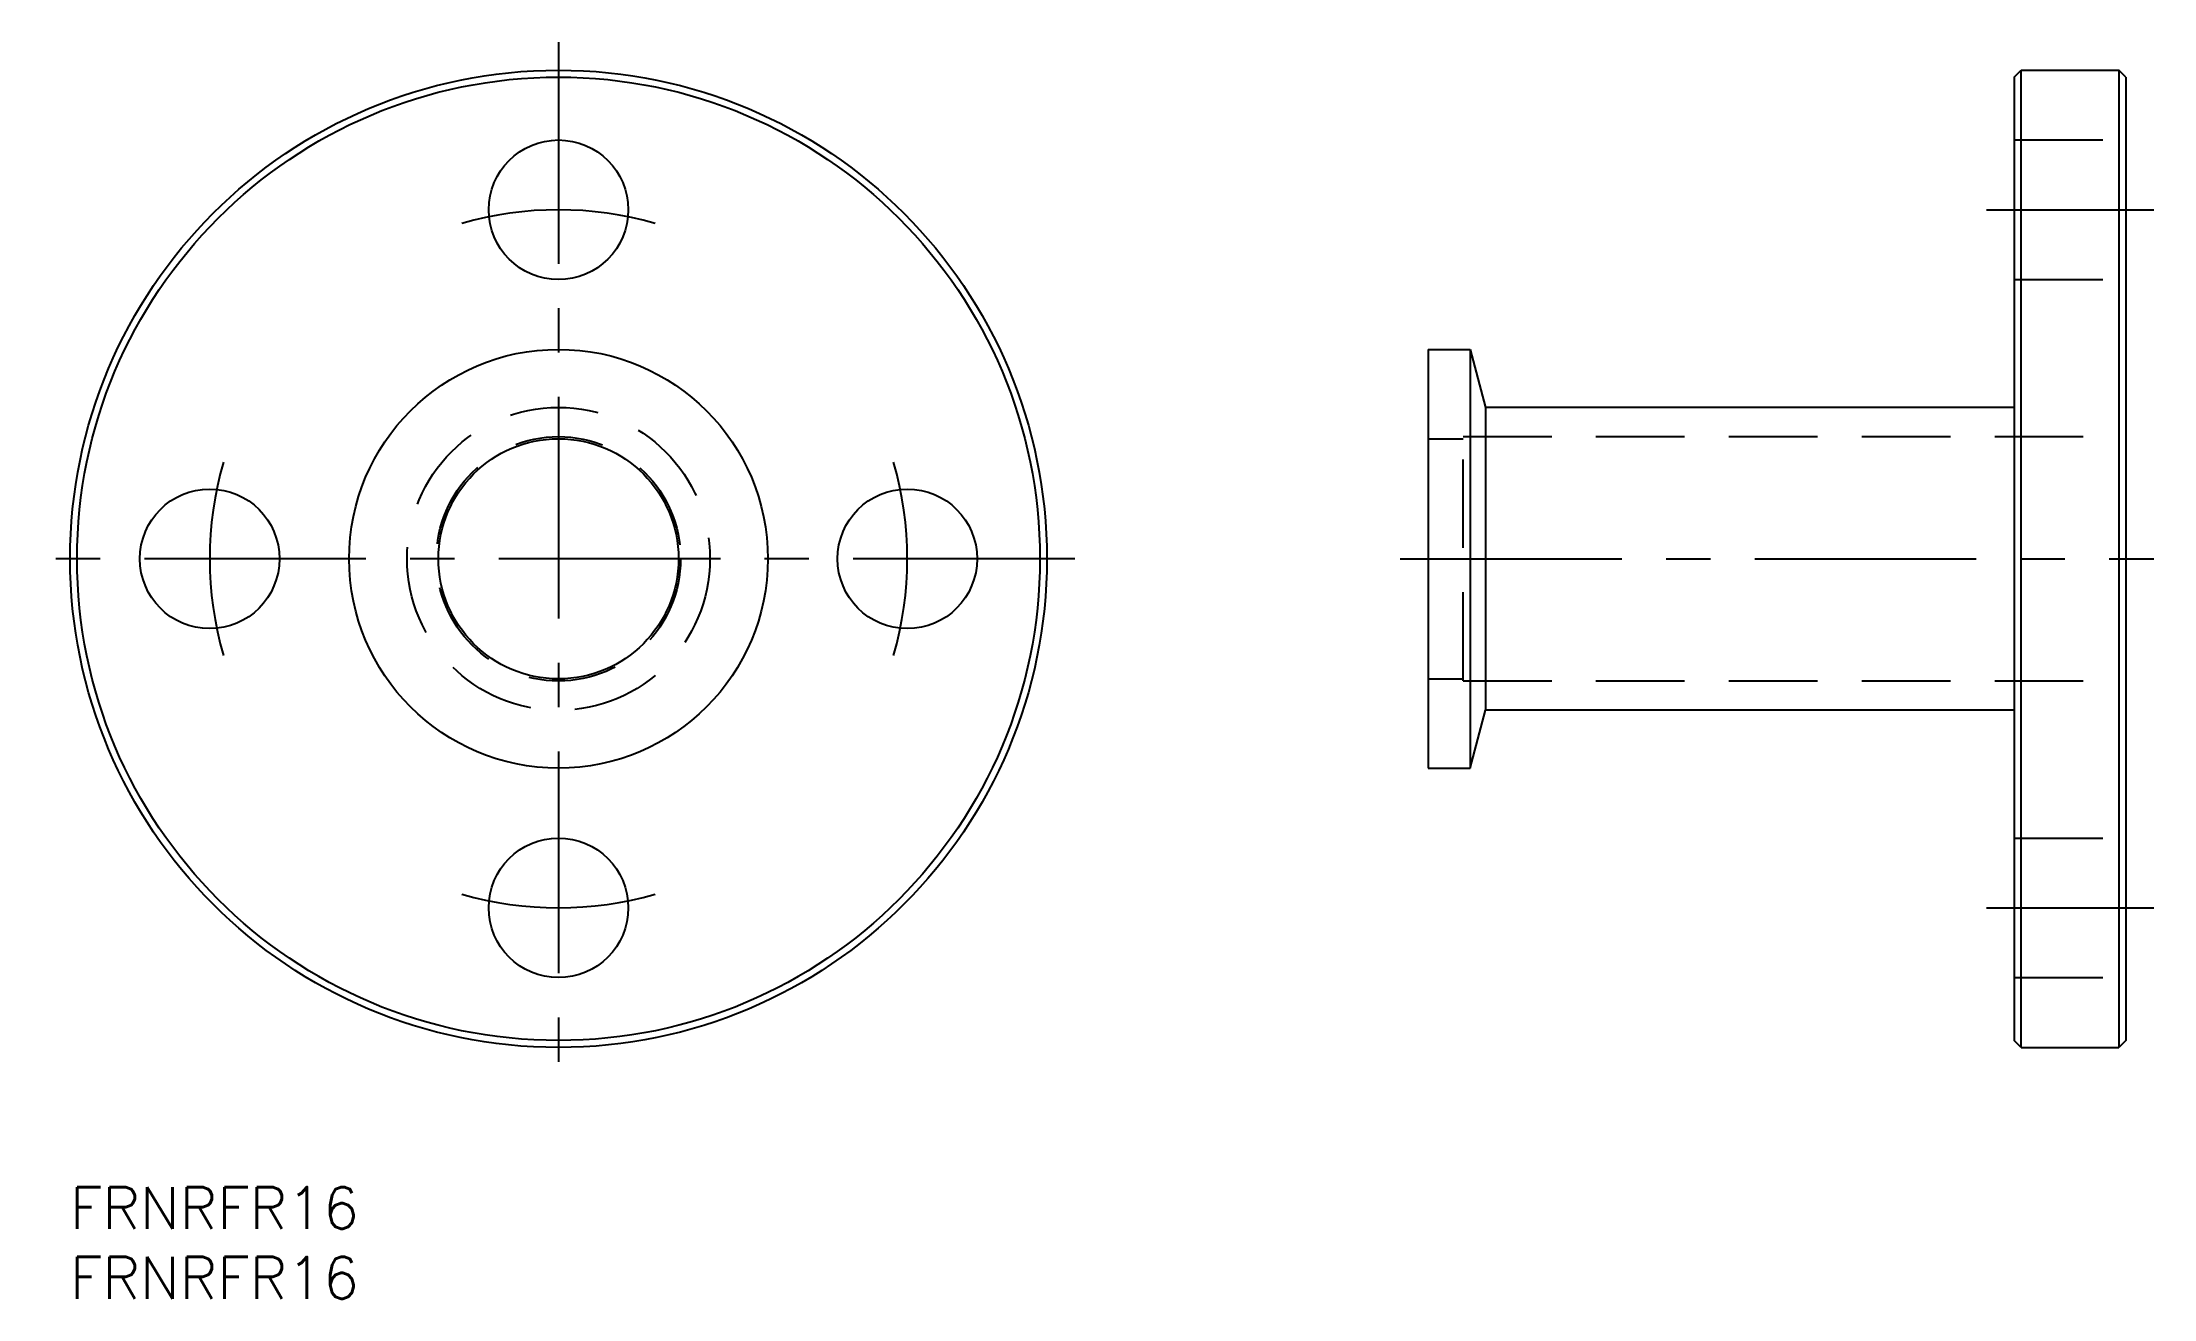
# Model space of a CAD drawing. Extents: x -2 to 149, y -8 to 82.
import ezdxf

# ---------------------------------------------------------------- set-up
doc = ezdxf.new("R2010")
doc.units = 0
doc.header["$LTSCALE"] = 0.5
doc.linetypes.add('CENTER', pattern=[50.8, 31.75, -6.35, 6.35, -6.35])
doc.linetypes.add('DASHED', pattern=[19.05, 12.7, -6.35])
for name, color, linetype in [('MSM_CENTER', 1, 'CENTER'), ('MSM_CONTINUOUS', 7, 'CONTINUOUS'), ('MSM_DASHED', 4, 'DASHED'), ('MSM_PART_NUMBER', 7, 'CONTINUOUS')]:
    doc.layers.add(name, color=color, linetype=linetype)
doc.styles.get("Standard").update_dxf_attribs({"font": 'txt.shx', "height": 3, "bigfont": 'bigfont.shx'})

# ---------------------------------------------------------------- blocks, each defined once
blk = doc.blocks.new('*U4')
at = {"layer": 'MSM_PART_NUMBER'}
blk.add_text('FRNRFR16', height=3, dxfattribs=at).set_placement((0, -3))
blk = doc.blocks.new('*U5')
at = {"layer": 'MSM_PART_NUMBER'}
blk.add_text('FRNRFR16', height=3, dxfattribs=at).set_placement((0, -8))

msp = doc.modelspace()

# ---------------------------------------------------------------- linework, layer by layer
at = {"layer": 'MSM_CENTER'}
for p, q in [((35, 82), (35, 8)), ((137.33, 70), (149.33, 70)), ((72, 45), (-2, 45)), ((95.33, 45), (149.33, 45)), ((137.33, 20), (149.33, 20))]:
    msp.add_line(p, q, dxfattribs=at)
for start, end in [(73.9043, 106.0957), (163.9043, 196.0957), (343.9043, 16.0957), (253.9043, 286.0957)]:
    msp.add_arc((35, 45), 25, start, end, dxfattribs=at)
at = {"layer": 'MSM_CONTINUOUS'}
for p, q in [((139.33, 79.5), (139.83, 80)), ((139.33, 79.5), (139.33, 10.5)), ((139.83, 80), (146.83, 80)), ((139.83, 10), (139.83, 80)), ((147.33, 79.5), (146.83, 80)), ((146.83, 80), (146.83, 10)), ((147.33, 79.5), (147.33, 10.5)), ((97.33, 60), (100.33, 60)), ((97.33, 60), (97.33, 30)), ((100.33, 60), (101.44, 55.85)), ((100.33, 60), (100.33, 30)), ((139.33, 55.85), (101.44, 55.85)), ((101.44, 55.85), (101.44, 34.15)), ((100.33, 30), (101.44, 34.15)), ((139.33, 34.15), (101.44, 34.15)), ((97.33, 30), (100.33, 30)), ((139.83, 10), (139.33, 10.5)), ((139.83, 10), (146.83, 10)), ((147.33, 10.5), (146.83, 10))]:
    msp.add_line(p, q, dxfattribs=at)
for centre, radius in [((35, 45), 35), ((35, 45), 34.5), ((35, 70), 5), ((35, 45), 15), ((35, 45), 8.6), ((10, 45), 5), ((60, 45), 5), ((35, 20), 5)]:
    msp.add_circle(centre, radius, dxfattribs=at)
at = {"layer": 'MSM_DASHED'}
for p, q in [((139.33, 75), (147.33, 75)), ((139.33, 65), (147.33, 65)), ((97.33, 53.6), (99.83, 53.6)), ((99.83, 53.75), (147.33, 53.75)), ((99.83, 36.25), (99.83, 53.75)), ((97.33, 36.4), (99.83, 36.4)), ((99.83, 36.25), (147.33, 36.25)), ((139.33, 25), (147.33, 25)), ((139.33, 15), (147.33, 15))]:
    msp.add_line(p, q, dxfattribs=at)
for radius in [10.85, 8.75]:
    msp.add_circle((35, 45), radius, dxfattribs=at)

# ---------------------------------------------------------------- block references
at = {"layer": 'MSM_CONTINUOUS'}
for name in ['*U4', '*U5']:
    msp.add_blockref(name, (0, 0), dxfattribs=at)

doc.saveas('drawing.dxf')
